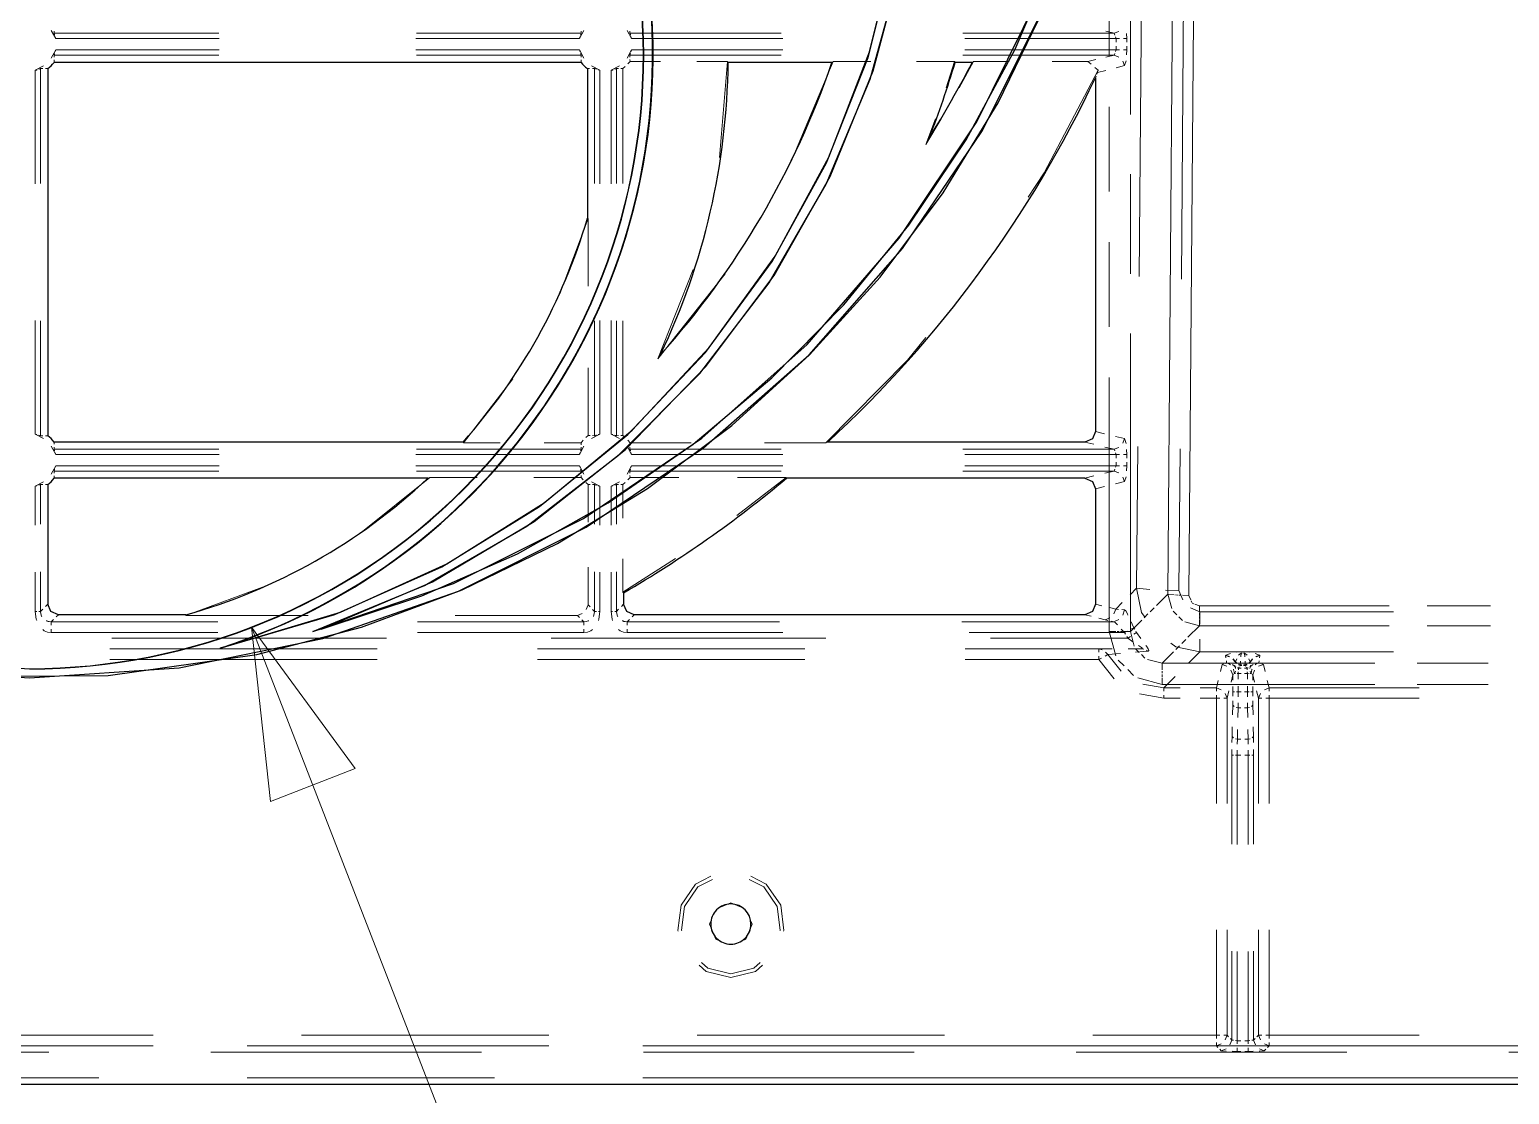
# Model space of a CAD drawing. Header units: millimetres. Extents: x 0 to 1989, y -338 to 950.
# Drawn here: x 849.6 to 988.3, y 121.1 to 220.9 of the extents above; entities that cross this region are included whole.
import ezdxf

# ---------------------------------------------------------------- set-up
doc = ezdxf.new("R2010")
doc.units = ezdxf.units.MM
doc.layers.add('DETAIL', color=8, linetype='Continuous')
doc.layers.add('FINE', color=9, linetype='Continuous')

msp = doc.modelspace()

# ---------------------------------------------------------------- linework, layer by layer
at = {"layer": 'DETAIL', "lineweight": 25}
for p, q in [((901.27, 217.88), (851.85, 217.88)), ((924.79, 217.88), (915.06, 217.88)), ((937.95, 217.88), (936.34, 217.88)), ((851.26, 217.29), (851.26, 182.87)), ((901.86, 217.29), (901.86, 203.26)), ((949.5, 216.44), (949.5, 183.28)), ((890.21, 182.28), (851.85, 182.28)), ((948.49, 182.28), (924.4, 182.28)), ((851.26, 178.29), (851.26, 167.08)), ((886.9, 178.88), (851.85, 178.88)), ((948.49, 178.88), (920.53, 178.88)), ((949.5, 177.89), (949.5, 167.08)), ((905.26, 168.15), (905.26, 167.08)), ((864.2, 166.08), (852.26, 166.08)), ((948.49, 166.08), (906.26, 166.08)), ((867.96, 163.11), (867.42, 162.96)), ((67.81, 122.08), (1203.81, 122.08))]:
    msp.add_line(p, q, dxfattribs=at)
for points in [[(867.96, 163.11, 0.414212), (905.04, 236.98, 0.414213), (831.16, 274.06, 0.414214), (794.08, 200.18, 0.236852), (831.16, 163.11)], [(867.42, 162.96, 0.414215), (905.18, 236.45, 0.414215), (831.7, 274.21, 0.414212), (793.94, 200.72, 0.241885), (831.7, 162.96)], [(851.26, 217.29, 0.073393), (851.85, 217.88)], [(901.27, 217.88, 0.073373), (901.86, 217.29)], [(908.73, 190.48, 0.108603), (915.06, 217.88)], [(908.73, 190.48, 0.100902), (924.79, 217.88)], [(933.93, 210.83, 0.020596), (936.34, 217.88)], [(933.93, 210.83, 0.020395), (937.95, 217.88)], [(924.4, 182.28, 0.096806), (949.5, 216.44)], [(890.21, 182.28, 0.111438), (901.86, 203.26)], [(851.85, 182.28, 0.073211), (851.26, 182.87)], [(851.26, 178.29, 0.073393), (851.85, 178.88)], [(864.2, 166.08, 0.121296), (886.9, 178.88)], [(905.26, 168.15, 0.042304), (920.53, 178.88)]]:
    msp.add_lwpolyline(points, format="xyb", dxfattribs=at)
for points in [[(849.56, 161, 0.414214), (907.14, 218.58, 0.414214), (849.56, 276.16, 0.414214), (791.98, 218.58), (792.51, 210.81), (794.05, 203.35), (796.54, 196.26), (799.89, 189.62), (804.04, 183.49), (808.93, 177.95), (814.47, 173.07), (820.59, 168.91), (827.24, 165.56), (834.33, 163.07), (841.79, 161.53)], [(849.56, 161.03, 0.414215), (907.11, 218.58, 0.414214), (849.56, 276.13, 0.414214), (792.01, 218.58), (792.54, 210.82), (794.08, 203.36), (796.56, 196.27), (799.91, 189.63), (804.06, 183.5), (808.94, 177.97), (814.48, 173.09), (820.61, 168.93), (827.25, 165.58), (834.33, 163.1), (841.8, 161.56)], [(915.31, 135.2, 0.414214), (917.2, 137.08, 0.414197), (915.31, 138.97, 0.41423), (913.42, 137.08, 0.414214)]]:
    msp.add_lwpolyline(points, format="xyb", close=True, dxfattribs=at)
for points in [[(876.91, 164.74), (886.34, 167.85), (895.32, 171.81), (903.82, 176.57), (911.77, 182.08), (919.15, 188.29), (925.9, 195.15), (931.99, 202.61), (937.36, 210.62), (941.97, 219.13), (945.77, 228.09), (948.73, 237.46), (950.79, 247.17)], [(867.96, 163.11), (878.7, 166.34), (888.68, 170.87), (897.82, 176.59), (906.05, 183.39), (913.28, 191.13), (919.46, 199.7), (924.5, 208.99), (928.32, 218.87), (930.86, 229.23)], [(752.14, 228.75), (757.61, 216.15), (764.58, 204.57), (772.91, 194.12), (782.45, 184.88), (793.06, 176.96), (804.59, 170.45), (816.88, 165.44), (829.81, 162.03), (843.21, 160.31), (856.94, 160.39), (870.86, 162.35), (880.69, 164.93), (890.11, 168.42), (899.07, 172.76), (907.51, 177.92), (915.41, 183.83), (922.69, 190.46), (929.31, 197.74), (935.22, 205.63), (940.38, 214.08), (944.72, 223.03)], [(867.42, 162.96), (878.19, 166.12), (888.2, 170.59), (897.38, 176.25), (905.66, 182.99), (912.95, 190.68), (919.18, 199.22), (924.28, 208.47), (928.18, 218.33), (930.79, 228.67)], [(876.12, 164.5), (886.6, 168.82), (896.18, 174.38), (904.79, 181.05), (912.39, 188.7), (918.89, 197.21), (924.24, 206.45), (928.37, 216.29), (931.23, 226.61)], [(876.91, 164.74), (887.35, 169.17), (896.88, 174.83), (905.43, 181.59), (912.95, 189.32), (919.37, 197.89), (924.63, 207.19), (928.67, 217.07), (931.42, 227.42)], [(876.91, 164.74), (876.12, 164.5), (889.31, 169.01), (901.49, 175.1), (912.58, 182.63), (922.48, 191.44), (931.1, 201.38), (938.38, 212.31), (944.2, 224.08)], [(754.27, 223.35), (760.27, 211.41), (767.7, 200.41), (776.45, 190.47), (786.38, 181.73), (797.38, 174.29), (809.33, 168.3), (822.08, 163.86), (835.54, 161.11), (849.56, 160.16), (863.58, 161.11), (877.04, 163.86), (889.79, 168.3), (901.74, 174.29), (912.74, 181.73), (922.67, 190.47), (931.42, 200.41), (938.85, 211.41), (944.85, 223.35)], [(949.5, 183.28), (949.21, 182.57), (948.49, 182.28)], [(948.49, 178.88), (949.21, 178.59), (949.5, 177.89)], [(852.26, 166.08), (851.55, 166.38), (851.26, 167.08)], [(906.26, 166.08), (905.55, 166.38), (905.26, 167.08)], [(949.5, 167.08), (949.21, 166.38), (948.49, 166.08)]]:
    msp.add_lwpolyline(points, dxfattribs=at)
at = {"layer": 'FINE', "lineweight": 9}
for p, q in [((956.28, 168.02), (957.11, 272.2)), ((950.79, 218.47), (950.79, 242.28)), ((953.81, 224.34), (953.6, 197.79)), ((957.56, 197.56), (957.77, 224.11)), ((952.77, 212.98), (952.77, 222.3)), ((852.01, 220.1), (851.58, 220.88)), ((851.85, 220.81), (851.85, 220.6)), ((901.54, 220.88), (901.11, 220.1)), ((901.27, 220.6), (901.27, 220.81)), ((906.01, 220.1), (905.58, 220.88)), ((905.85, 220.79), (905.85, 220.6)), ((951.24, 220.6), (951.68, 220.78)), ((867.3, 220.6), (851.85, 220.6)), ((852.01, 220.1), (867.35, 220.1)), ((885.77, 220.1), (901.11, 220.1)), ((901.27, 220.6), (885.83, 220.6)), ((901.11, 220.1), (901.15, 220.26)), ((920.04, 220.6), (905.85, 220.6)), ((906.01, 220.1), (920.2, 220.1)), ((937.24, 220.1), (951.44, 220.1)), ((951.24, 220.6), (951.3, 220.44)), ((951.38, 220.26), (951.44, 220.1)), ((951.44, 220.1), (951.75, 220.1)), ((951.44, 220.1), (951.44, 219.78)), ((951.44, 219.39), (951.44, 219.06)), ((952.12, 220.1), (952.43, 220.1)), ((952.43, 220.1), (952.4, 220.57)), ((952.43, 219.78), (952.43, 220.1)), ((952.43, 219.06), (952.43, 219.39)), ((851.58, 218.28), (852.01, 219.06)), ((851.85, 218.56), (867.3, 218.56)), ((851.85, 218.35), (851.85, 218.56)), ((851.85, 217.88), (851.85, 218.1)), ((852.01, 219.06), (851.97, 218.91)), ((867.35, 219.06), (852.01, 219.06)), ((901.11, 219.06), (885.77, 219.06)), ((885.83, 218.56), (901.27, 218.56)), ((901.11, 219.06), (901.54, 218.28)), ((901.27, 218.56), (901.27, 218.35)), ((901.27, 218.1), (901.27, 217.88)), ((905.58, 218.28), (906.01, 219.06)), ((905.66, 217.73), (905.86, 217.95)), ((905.86, 217.95), (905.85, 218.14)), ((908.71, 217.95), (905.86, 217.95)), ((906.01, 219.06), (905.97, 218.91)), ((920.2, 219.06), (906.01, 219.06)), ((914.99, 217.95), (912.13, 217.95)), ((914.99, 217.95), (914.24, 208.97)), ((914.99, 217.95), (915.01, 217.93)), ((915.03, 217.91), (915.06, 217.88)), ((924.89, 217.95), (920.96, 208.57)), ((924.82, 217.91), (924.79, 217.88)), ((924.89, 217.95), (924.86, 217.93)), ((928.45, 217.95), (924.89, 217.95)), ((936.28, 217.95), (932.72, 217.95)), ((936.28, 217.95), (935.5, 215.5)), ((936.28, 217.95), (936.3, 217.93)), ((936.32, 217.91), (936.34, 217.88)), ((938.06, 217.95), (936.72, 215.49)), ((951.44, 219.06), (937.24, 219.06)), ((937.98, 217.91), (937.95, 217.88)), ((949.08, 217.71), (948.78, 217.95)), ((951.3, 218.72), (951.24, 218.56)), ((951.24, 218.56), (951.68, 218.38)), ((951.44, 219.06), (951.38, 218.91)), ((951.44, 219.06), (951.75, 219.06)), ((952.05, 218), (952.23, 217.57)), ((952.12, 219.06), (952.43, 219.06)), ((952.23, 217.57), (952.37, 218.02)), ((952.4, 218.59), (952.43, 219.06)), ((850.08, 217.14), (850.86, 217.56)), ((850.08, 217.14), (850.08, 206.48)), ((850.58, 206.53), (850.58, 217.29)), ((850.58, 217.29), (850.79, 217.29)), ((851.05, 217.29), (851.26, 217.29)), ((902.07, 217.29), (901.86, 217.29)), ((902.26, 217.56), (903.04, 217.14)), ((902.54, 217.29), (902.33, 217.29)), ((902.54, 217.29), (902.54, 206.53)), ((903.04, 217.14), (902.88, 217.17)), ((903.04, 206.48), (903.04, 217.14)), ((904.08, 217.14), (904.86, 217.56)), ((904.08, 217.14), (904.08, 206.48)), ((904.58, 217.29), (904.77, 217.29)), ((904.58, 206.53), (904.58, 217.29)), ((905, 217.29), (905.19, 217.29)), ((905.19, 217.29), (905.41, 217.48)), ((905.19, 217.29), (905.19, 206.53)), ((949.76, 217.16), (949.45, 217.41)), ((949.5, 216.44), (949.56, 216.59)), ((949.62, 216.78), (949.68, 216.93)), ((949.68, 216.93), (950.48, 217.13)), ((949.71, 217), (949.68, 216.93)), ((949.76, 217.16), (949.74, 217.09)), ((951.43, 217.37), (952.23, 217.57)), ((950.79, 205.77), (950.79, 213.71)), ((935.04, 212.57), (933.59, 210.17)), ((933.82, 210.62), (933.93, 210.83)), ((952.77, 198.06), (952.77, 207.38)), ((901.93, 203.25), (899.27, 196.16)), ((901.86, 203.26), (901.88, 203.26)), ((901.91, 203.25), (901.93, 203.25)), ((901.93, 203.25), (901.93, 196.88)), ((950.79, 193.08), (950.79, 201.01)), ((911.77, 198.46), (908.45, 190.08)), ((914.77, 198.06), (908.45, 190.08)), ((850.08, 193.69), (850.08, 183.03)), ((850.58, 182.87), (850.58, 193.63)), ((902.54, 193.63), (902.54, 182.87)), ((903.04, 183.03), (903.04, 193.69)), ((904.08, 193.69), (904.08, 183.03)), ((904.58, 182.87), (904.58, 193.63)), ((905.19, 193.63), (905.19, 182.88)), ((952.77, 164.51), (952.77, 192.47)), ((908.54, 190.2), (908.45, 190.08)), ((908.73, 190.48), (908.64, 190.36)), ((901.93, 189.24), (901.93, 182.88)), ((894.86, 188.22), (890.24, 182.21)), ((950.79, 164.51), (950.79, 188.32)), ((950.35, 183.06), (949.5, 183.28)), ((850.08, 183.03), (850.24, 182.99)), ((850.86, 182.6), (850.08, 183.03)), ((850.79, 182.87), (850.58, 182.87)), ((851.26, 182.87), (851.05, 182.87)), ((852.01, 181.1), (851.58, 181.88)), ((851.85, 182.28), (851.85, 182.07)), ((851.85, 181.81), (851.85, 181.6)), ((890.22, 182.26), (890.21, 182.28)), ((890.24, 182.21), (890.23, 182.23)), ((893.69, 182.21), (890.24, 182.21)), ((901.27, 182.21), (897.82, 182.21)), ((901.54, 181.88), (901.11, 181.1)), ((901.46, 182.44), (901.27, 182.21)), ((901.27, 182.02), (901.27, 182.21)), ((901.27, 181.6), (901.27, 181.79)), ((901.93, 182.88), (901.71, 182.69)), ((901.93, 182.88), (902.12, 182.88)), ((903.04, 183.03), (902.26, 182.6)), ((902.35, 182.88), (902.54, 182.87)), ((904.08, 183.03), (904.24, 182.99)), ((904.86, 182.6), (904.08, 183.03)), ((904.77, 182.88), (904.58, 182.87)), ((905.19, 182.88), (905, 182.88)), ((905.41, 182.69), (905.19, 182.88)), ((906.01, 181.1), (905.58, 181.88)), ((905.86, 182.21), (905.66, 182.44)), ((905.86, 182.21), (905.85, 182.02)), ((905.85, 181.79), (905.85, 181.6)), ((911.59, 182.21), (905.86, 182.21)), ((924.22, 182.21), (918.48, 182.21)), ((924.22, 182.21), (924.27, 182.23)), ((924.34, 182.26), (924.4, 182.28)), ((948.49, 182.28), (949.35, 182.07)), ((951.24, 181.6), (951.68, 181.78)), ((952.23, 182.6), (951.38, 182.81)), ((952.05, 182.16), (952.23, 182.6)), ((952.37, 182.14), (952.23, 182.6)), ((867.3, 181.6), (851.85, 181.6)), ((852.01, 181.1), (867.35, 181.1)), ((885.77, 181.1), (901.11, 181.1)), ((901.27, 181.6), (885.83, 181.6)), ((901.11, 181.1), (901.15, 181.26)), ((920.04, 181.6), (905.85, 181.6)), ((906.01, 181.1), (920.2, 181.1)), ((951.24, 181.6), (951.3, 181.44)), ((951.38, 181.26), (951.44, 181.1)), ((951.44, 181.1), (951.75, 181.1)), ((951.44, 180.39), (951.44, 180.06)), ((952.12, 181.1), (952.43, 181.1)), ((952.43, 181.1), (952.4, 181.57)), ((952.43, 180.78), (952.43, 181.1)), ((957.33, 168.35), (957.43, 181.63)), ((851.58, 179.28), (852.01, 180.06)), ((851.85, 179.56), (867.3, 179.56)), ((851.85, 179.35), (851.85, 179.56)), ((851.85, 178.88), (851.85, 179.1)), ((852.01, 180.06), (851.97, 179.91)), ((867.35, 180.06), (852.01, 180.06)), ((901.11, 180.06), (885.77, 180.06)), ((885.83, 179.56), (901.27, 179.56)), ((901.11, 180.06), (901.54, 179.28)), ((901.27, 179.56), (901.27, 179.37)), ((905.58, 179.28), (906.01, 180.06)), ((905.85, 179.56), (920.04, 179.56)), ((905.85, 179.37), (905.85, 179.56)), ((905.86, 178.95), (905.85, 179.14)), ((906.01, 180.06), (905.97, 179.91)), ((920.2, 180.06), (906.01, 180.06)), ((937.06, 179.56), (951.24, 179.56)), ((951.44, 180.06), (937.24, 180.06)), ((949.35, 179.1), (948.49, 178.88)), ((951.24, 179.56), (950.38, 179.35)), ((951.3, 179.72), (951.24, 179.56)), ((951.68, 179.38), (951.24, 179.56)), ((951.44, 180.06), (951.38, 179.91)), ((951.44, 180.06), (951.75, 180.06)), ((952.23, 178.57), (952.05, 179)), ((952.12, 180.06), (952.43, 180.06)), ((850.08, 178.14), (850.86, 178.56)), ((850.08, 178.14), (850.08, 174.47)), ((851.05, 178.29), (851.26, 178.29)), ((887.08, 178.95), (880.62, 173.76)), ((886.96, 178.91), (886.9, 178.88)), ((887.08, 178.95), (887.02, 178.93)), ((891.51, 178.95), (887.08, 178.95)), ((901.27, 178.95), (901.46, 178.73)), ((901.71, 178.48), (901.93, 178.29)), ((901.93, 178.29), (901.93, 174.76)), ((902.12, 178.29), (901.93, 178.29)), ((902.26, 178.56), (903.04, 178.14)), ((902.54, 178.29), (902.35, 178.29)), ((902.54, 178.29), (902.54, 174.57)), ((903.04, 174.47), (903.04, 178.14)), ((904.08, 178.14), (904.86, 178.56)), ((904.08, 178.14), (904.08, 174.47)), ((904.58, 178.29), (904.77, 178.29)), ((904.58, 174.57), (904.58, 178.29)), ((905.19, 178.29), (905.41, 178.48)), ((905.66, 178.73), (905.86, 178.95)), ((910.43, 178.95), (905.86, 178.95)), ((920.5, 178.95), (915.86, 175.39)), ((920.5, 178.95), (915.93, 178.95)), ((920.5, 178.95), (920.51, 178.93)), ((920.52, 178.91), (920.53, 178.88)), ((949.5, 177.89), (950.35, 178.1)), ((910.12, 171.35), (905.19, 168.19)), ((905.19, 171.34), (905.19, 168.19)), ((850.08, 170.07), (850.08, 166.4)), ((850.58, 166.4), (850.58, 170.12)), ((901.93, 170.54), (901.93, 167.01)), ((903.04, 166.4), (903.04, 170.07)), ((904.08, 170.07), (904.08, 166.4)), ((871.98, 168.88), (864.21, 166.01)), ((905.21, 168.17), (905.19, 168.19)), ((905.26, 168.15), (905.24, 168.16)), ((954.6, 168.44), (953.36, 168.58)), ((955.21, 166.94), (956.28, 168.02)), ((957.33, 168.35), (956.08, 168.39)), ((956.65, 166.66), (956.28, 168.02)), ((956.28, 168.02), (956.88, 167.95)), ((957, 167.94), (957.21, 167.93)), ((957.68, 167.47), (957.33, 168.35)), ((957.33, 167.93), (957.53, 167.92)), ((957.65, 167.92), (958.26, 167.9)), ((850.79, 166.62), (850.58, 166.4)), ((851.26, 167.08), (851.05, 166.87)), ((901.75, 166.57), (901.93, 167.01)), ((902.12, 166.82), (901.93, 167.01)), ((905.26, 167.08), (905.05, 166.87)), ((950.09, 166.93), (949.5, 167.08)), ((951.21, 166.17), (951.4, 166.61)), ((951.65, 166.59), (951.4, 166.61)), ((952.21, 166.55), (951.96, 166.57)), ((952.07, 166.06), (952.21, 166.55)), ((954.63, 166.37), (954.99, 166.73)), ((959.29, 166.35), (958.41, 166.72)), ((958.47, 167.39), (958.53, 167.24)), ((958.58, 167.18), (958.73, 167.12)), ((959.24, 166.33), (959.24, 166.91)), ((980.6, 166.91), (986.53, 166.91)), ((850.23, 166.4), (850.08, 166.4)), ((851.59, 165.42), (851.8, 165.63)), ((867.2, 165.42), (851.59, 165.42)), ((852.05, 165.88), (852.26, 166.08)), ((864.2, 166.08), (864.2, 166.06)), ((864.21, 166.04), (864.21, 166.01)), ((875.69, 166.01), (864.21, 166.01)), ((901.53, 165.42), (885.92, 165.42)), ((900.93, 166.01), (889.46, 166.01)), ((900.93, 166.01), (901.37, 166.2)), ((900.93, 166.01), (901.12, 165.83)), ((901.34, 165.61), (901.53, 165.42)), ((903.04, 166.4), (902.89, 166.4)), ((904.23, 166.4), (904.08, 166.4)), ((905.59, 165.42), (905.8, 165.63)), ((919.86, 165.42), (905.59, 165.42)), ((906.05, 165.88), (906.26, 166.08)), ((951.23, 165.42), (936.97, 165.42)), ((948.49, 166.08), (949.09, 165.94)), ((949.81, 165.76), (950.41, 165.61)), ((950.41, 165.61), (950.84, 165.79)), ((950.41, 165.61), (950.66, 165.55)), ((950.98, 165.48), (951.23, 165.42)), ((951.23, 165.42), (951.7, 165.64)), ((952.77, 164.51), (953.84, 165.58)), ((954.06, 165.8), (954.42, 166.16)), ((957.13, 166.09), (956.79, 166.43)), ((957.66, 165.56), (957.32, 165.89)), ((959.24, 165.04), (957.89, 165.42)), ((959.24, 166.03), (959.24, 166.22)), ((959.24, 165.72), (959.24, 165.91)), ((959.24, 165.04), (959.24, 165.61)), ((959.29, 166.35), (959.29, 165.19)), ((977.43, 166.35), (959.29, 166.35)), ((851.59, 164.73), (851.59, 164.42)), ((851.59, 164.42), (867.2, 164.42)), ((883.03, 163.89), (857.28, 163.89)), ((870.37, 164.92), (919.94, 37.13)), ((924.22, 163.89), (898.47, 163.89)), ((901.53, 164.73), (901.53, 164.42)), ((905.59, 164.73), (905.59, 164.42)), ((905.59, 164.42), (920.17, 164.42)), ((937.65, 164.42), (952.23, 164.42)), ((952.54, 163.89), (939.66, 163.89)), ((950.79, 164.51), (951.4, 164.51)), ((951.4, 162.23), (950.79, 164.51)), ((951.52, 164.51), (951.72, 164.51)), ((951.84, 164.51), (952.04, 164.51)), ((952.16, 164.51), (952.77, 164.51)), ((952.5, 164.56), (952.23, 164.42)), ((952.23, 164.42), (952.32, 164.25)), ((952.44, 164.05), (952.54, 163.89)), ((952.79, 164.05), (952.54, 163.89)), ((952.54, 163.89), (952.99, 163.56)), ((952.77, 164.51), (953.12, 163.13)), ((953.1, 164.87), (952.83, 164.73)), ((953.18, 164.73), (953.1, 164.87)), ((953.36, 164.42), (953.1, 164.25)), ((953.36, 164.42), (953.28, 164.56)), ((953.74, 163.86), (953.36, 164.42)), ((957.96, 163.75), (957.6, 163.39)), ((959.24, 165.04), (958.17, 163.97)), ((977.04, 165.04), (959.24, 165.04)), ((959.29, 163.79), (959.29, 162.62)), ((986.53, 165.04), (980.6, 165.04)), ((882.14, 162.89), (857.08, 162.89)), ((922.24, 162.89), (897.18, 162.89)), ((949.81, 162.89), (937.28, 162.89)), ((950.12, 162.8), (949.81, 162.89)), ((951.06, 162.89), (949.81, 162.89)), ((950.67, 162.35), (950.4, 162.21)), ((950.67, 162.35), (950.45, 162.59)), ((950.67, 162.35), (951.85, 162.46)), ((951.91, 160.79), (950.67, 162.35)), ((953.83, 162.89), (952.57, 162.89)), ((953.25, 162.58), (954.43, 162.66)), ((953.26, 162.9), (953.6, 162.56)), ((953.8, 162.36), (954.13, 162.03)), ((954.03, 162.85), (953.83, 162.89)), ((954.43, 162.66), (954.25, 162.77)), ((957.38, 163.18), (957.03, 162.82)), ((962.16, 162.46), (961.73, 162.29)), ((963.15, 162.61), (962.69, 162.57)), ((962.9, 162.29), (963.15, 162.49)), ((963.13, 162.15), (963.15, 162.49)), ((963.15, 162.61), (963.15, 162.58)), ((963.25, 162.61), (963.15, 162.61)), ((963.15, 162.53), (963.15, 162.49)), ((963.15, 162.49), (963.25, 162.49)), ((963.47, 162.61), (963.37, 162.61)), ((963.37, 162.49), (963.47, 162.49)), ((963.47, 162.61), (963.47, 162.58)), ((963.93, 162.57), (963.47, 162.61)), ((963.47, 162.53), (963.47, 162.49)), ((963.47, 162.49), (963.49, 162.15)), ((963.47, 162.49), (963.72, 162.29)), ((964.89, 162.29), (964.46, 162.46)), ((857.08, 161.89), (882.14, 161.89)), ((897.18, 161.89), (922.24, 161.89)), ((937.28, 161.89), (949.81, 161.89)), ((949.81, 162.2), (949.81, 161.89)), ((950.08, 162.03), (949.81, 161.89)), ((949.81, 161.89), (951.25, 160.07)), ((952.19, 161.29), (951.63, 161.84)), ((953.08, 160.4), (952.52, 160.95)), ((954.37, 161.89), (955.74, 161.54)), ((955.74, 160.93), (955.74, 161.54)), ((961.82, 161.25), (961.38, 161.43)), ((961.8, 161.57), (961.67, 161.52)), ((961.71, 162.27), (961.7, 162.26)), ((962.05, 162.15), (961.7, 162.26)), ((961.7, 162.26), (961.73, 162.04)), ((961.73, 162.29), (961.72, 162.28)), ((961.73, 162.29), (962.07, 162.18)), ((961.77, 161.78), (961.8, 161.57)), ((962.62, 161.65), (962.39, 161.92)), ((962.41, 161.94), (962.63, 161.66)), ((962.54, 161.25), (962.57, 161.37)), ((962.6, 161.52), (962.62, 161.65)), ((962.62, 161.65), (962.74, 161.51)), ((962.62, 161.65), (962.63, 161.65)), ((962.63, 161.66), (962.75, 161.95)), ((962.63, 161.66), (962.75, 161.54)), ((962.63, 161.66), (962.63, 161.66)), ((962.79, 161.11), (962.91, 161.08)), ((962.9, 160.92), (962.91, 161.08)), ((962.91, 161.39), (963.08, 161.34)), ((962.91, 161.08), (962.97, 161.16)), ((963.16, 161.08), (962.91, 161.08)), ((962.92, 161.45), (963.08, 161.4)), ((963.03, 161.26), (963.08, 161.34)), ((963.08, 161.4), (963.11, 161.74)), ((963.23, 161.4), (963.08, 161.4)), ((963.08, 161.38), (963.08, 161.4)), ((963.08, 161.34), (963.08, 161.36)), ((963.08, 161.34), (963.23, 161.34)), ((963.54, 161.4), (963.39, 161.4)), ((963.39, 161.34), (963.54, 161.34)), ((963.71, 161.08), (963.46, 161.08)), ((963.52, 161.74), (963.54, 161.4)), ((963.7, 161.45), (963.54, 161.4)), ((963.54, 161.38), (963.54, 161.4)), ((963.54, 161.34), (963.71, 161.39)), ((963.54, 161.34), (963.54, 161.36)), ((963.54, 161.34), (963.59, 161.26)), ((963.65, 161.16), (963.71, 161.08)), ((963.71, 161.08), (963.83, 161.11)), ((963.71, 161.08), (963.72, 160.92)), ((963.87, 161.95), (963.99, 161.66)), ((963.99, 161.66), (963.87, 161.54)), ((963.88, 161.51), (964, 161.65)), ((963.97, 161.17), (964.08, 161.25)), ((964.21, 161.94), (963.99, 161.66)), ((963.99, 161.66), (963.99, 161.66)), ((964.23, 161.92), (964, 161.65)), ((964, 161.65), (964.02, 161.52)), ((964, 161.65), (964, 161.65)), ((964.05, 161.37), (964.08, 161.25)), ((964.89, 162.29), (964.55, 162.18)), ((964.92, 162.26), (964.57, 162.15)), ((965.24, 161.43), (964.8, 161.25)), ((964.9, 162.28), (964.89, 162.29)), ((964.89, 162.04), (964.92, 162.26)), ((964.92, 162.26), (964.92, 162.27)), ((979.67, 161.54), (986.32, 161.54)), ((955.74, 159.56), (953.47, 160.16)), ((955.91, 159.24), (953.95, 159.59)), ((955.74, 160.61), (955.74, 160.81)), ((955.74, 160.28), (955.74, 160.49)), ((955.74, 159.56), (955.74, 160.16)), ((962.38, 160.44), (962.2, 160.88)), ((962.38, 160.44), (962.43, 160.48)), ((962.48, 160.54), (962.53, 160.58)), ((962.53, 160.58), (962.64, 160.58)), ((962.88, 160.58), (963.15, 160.58)), ((962.88, 160.04), (962.88, 160.58)), ((963.73, 160.74), (963.74, 160.58)), ((963.74, 160.58), (963.85, 160.58)), ((963.98, 160.58), (964.09, 160.58)), ((964.09, 160.58), (964.14, 160.54)), ((964.19, 160.48), (964.24, 160.44)), ((964.42, 160.88), (964.24, 160.44)), ((964.24, 159.94), (964.24, 160.44)), ((964.24, 160.44), (964.41, 159.76)), ((953.63, 158.66), (955.91, 158.25)), ((975.68, 159.56), (955.74, 159.56)), ((955.91, 159.24), (955.91, 158.93)), ((955.91, 158.56), (955.91, 158.25)), ((955.91, 158.25), (957.45, 158.25)), ((959.3, 158.25), (960.84, 158.25)), ((961.28, 159.06), (960.84, 159.24)), ((960.84, 159.24), (960.84, 158.93)), ((960.84, 158.56), (960.84, 158.25)), ((961.15, 158.25), (960.84, 158.25)), ((960.84, 158.25), (960.84, 148.38)), ((961.84, 158.25), (961.65, 158.69)), ((961.84, 158.25), (962.01, 158.94)), ((961.84, 148.38), (961.84, 158.25)), ((962.88, 158.86), (962.72, 158.86)), ((962.88, 158.86), (962.88, 159.39)), ((963.15, 158.86), (962.88, 158.86)), ((962.88, 158.39), (962.88, 158.86)), ((963.74, 158.86), (963.47, 158.86)), ((963.74, 159.39), (963.74, 158.86)), ((963.74, 158.86), (963.9, 158.86)), ((963.74, 158.86), (963.74, 158.39)), ((964.24, 158.86), (964.24, 159.35)), ((964.24, 158.46), (964.24, 158.86)), ((964.61, 158.94), (964.78, 158.25)), ((964.97, 158.69), (964.78, 158.25)), ((964.78, 158.25), (964.78, 148.38)), ((965.78, 159.24), (965.34, 159.06)), ((965.78, 158.25), (965.47, 158.25)), ((965.78, 158.93), (965.78, 159.24)), ((965.78, 158.25), (965.78, 158.56)), ((965.78, 148.38), (965.78, 158.25)), ((965.78, 158.25), (979.86, 158.25)), ((986.32, 159.56), (979.67, 159.56)), ((962.49, 157.47), (962.37, 157.61)), ((962.87, 157.36), (962.69, 157.39)), ((962.85, 156.44), (962.87, 157.36)), ((962.87, 157.36), (962.87, 157.82)), ((962.87, 157.36), (963.14, 157.36)), ((963.48, 157.36), (963.75, 157.36)), ((963.75, 157.82), (963.75, 157.36)), ((963.93, 157.39), (963.75, 157.36)), ((963.75, 157.36), (963.77, 156.44)), ((964.25, 157.61), (964.13, 157.47)), ((964.25, 157.61), (964.25, 158)), ((964.27, 156.69), (964.25, 157.61)), ((964.31, 154.67), (964.29, 155.59)), ((962.43, 154.53), (962.31, 154.67)), ((962.81, 154.42), (962.63, 154.46)), ((962.8, 153.95), (962.81, 154.42)), ((962.81, 154.42), (962.83, 155.34)), ((963.12, 154.42), (962.81, 154.42)), ((963.81, 154.42), (963.5, 154.42)), ((963.99, 154.46), (963.81, 154.42)), ((964.31, 154.67), (964.19, 154.53)), ((964.32, 154.12), (964.31, 154.67)), ((962.3, 153.46), (962.29, 152.92)), ((962.79, 152.92), (962.8, 153.39)), ((962.79, 152.92), (963.12, 152.92)), ((963.5, 152.92), (963.83, 152.92)), ((963.82, 153.39), (963.83, 152.92)), ((963.83, 152.92), (963.83, 144.55)), ((963.98, 152.92), (963.83, 152.92)), ((964.33, 152.92), (964.32, 153.46)), ((964.33, 144.57), (964.33, 152.92)), ((915.31, 139.08), (914.13, 138.59)), ((916.49, 138.59), (915.31, 139.08)), ((960.84, 136.53), (960.84, 126.66)), ((961.84, 126.66), (961.84, 136.53)), ((964.78, 136.53), (964.78, 126.66)), ((962.29, 134.55), (962.29, 126.2)), ((962.79, 126.15), (962.79, 134.52)), ((964.33, 126.2), (964.33, 134.55)), ((861.15, 126.66), (837.97, 126.66)), ((898.24, 126.66), (875.06, 126.66)), ((935.34, 126.66), (912.15, 126.66)), ((960.84, 126.66), (949.25, 126.66)), ((961.15, 126.66), (960.84, 126.66)), ((960.84, 126.66), (960.84, 126.35)), ((961.84, 126.66), (961.65, 126.22)), ((961.98, 126.52), (961.84, 126.66)), ((962.29, 126.2), (962.15, 126.35)), ((964.47, 126.35), (964.33, 126.2)), ((964.78, 126.66), (964.64, 126.52)), ((964.97, 126.22), (964.78, 126.66)), ((965.78, 126.66), (965.47, 126.66)), ((965.78, 126.35), (965.78, 126.66)), ((825.99, 125.08), (851.35, 125.08)), ((832.87, 125.68), (856.06, 125.68)), ((837.97, 125.66), (861.15, 125.66)), ((866.56, 125.08), (891.92, 125.08)), ((869.97, 125.68), (893.15, 125.68)), ((875.06, 125.66), (898.24, 125.66)), ((907.06, 125.68), (1046.16, 125.68)), ((907.13, 125.08), (932.49, 125.08)), ((912.15, 125.66), (935.34, 125.66)), ((947.7, 125.08), (973.06, 125.08)), ((961.28, 125.84), (960.84, 125.66)), ((961.15, 125.35), (961.29, 125.2)), ((961.74, 125.39), (961.29, 125.2)), ((962.29, 126.2), (962.11, 125.76)), ((962.45, 126.19), (962.29, 126.2)), ((962.32, 125.16), (962.79, 125.15)), ((962.79, 126.15), (962.64, 126.17)), ((962.79, 126.15), (962.79, 125.84)), ((963.12, 126.15), (962.79, 126.15)), ((962.79, 125.15), (963.12, 125.15)), ((963.5, 125.15), (963.83, 125.15)), ((963.98, 126.17), (963.83, 126.15)), ((963.83, 126.15), (963.83, 125.84)), ((963.83, 125.15), (964.3, 125.16)), ((964.33, 126.2), (964.17, 126.19)), ((964.33, 126.2), (964.51, 125.76)), ((964.89, 125.39), (965.33, 125.2)), ((965.33, 125.2), (965.47, 125.35)), ((965.78, 125.66), (965.34, 125.84)), ((965.64, 125.52), (965.78, 125.66)), ((965.78, 125.66), (979.86, 125.66)), ((988.27, 125.08), (1013.63, 125.08)), ((856.06, 122.68), (832.87, 122.68)), ((893.15, 122.68), (869.97, 122.68)), ((1046.16, 122.68), (907.06, 122.68))]:
    msp.add_line(p, q, dxfattribs=at)
for points in [[(959.09, 272.09), (958.26, 167.9), (958.43, 167.47)], [(950.47, 220.79), (951.24, 220.6), (937.06, 220.6)], [(851.85, 220.6), (851.86, 220.57), (851.89, 220.49), (851.91, 220.44)], [(851.97, 220.26), (851.98, 220.22), (852.01, 220.1)], [(901.21, 220.44), (901.24, 220.53), (901.27, 220.59), (901.27, 220.6)], [(905.85, 220.6), (905.86, 220.57), (905.89, 220.49), (905.91, 220.44)], [(905.97, 220.26), (905.98, 220.22), (906.01, 220.1)], [(851.91, 218.72), (851.88, 218.63), (851.86, 218.57), (851.85, 218.56)], [(901.15, 218.91), (901.14, 218.95), (901.11, 219.06)], [(901.27, 218.56), (901.26, 218.6), (901.23, 218.67), (901.21, 218.72)], [(905.91, 218.72), (905.88, 218.63), (905.86, 218.57), (905.85, 218.56)], [(905.85, 218.37), (905.85, 218.56), (920.04, 218.56)], [(937.06, 218.56), (951.24, 218.56), (950.47, 218.37)], [(941.41, 217.95), (938.06, 217.95), (938.02, 217.93)], [(949.54, 218.14), (948.78, 217.95), (945.43, 217.95)], [(850.24, 217.18), (850.2, 217.16), (850.08, 217.14)], [(850.58, 217.29), (850.55, 217.28), (850.47, 217.25), (850.42, 217.23)], [(902.7, 217.23), (902.61, 217.26), (902.55, 217.29), (902.54, 217.29)], [(904.24, 217.18), (904.2, 217.16), (904.08, 217.14)], [(904.58, 217.29), (904.55, 217.28), (904.47, 217.25), (904.42, 217.23)], [(949.76, 217.16), (944.7, 207.52), (943.2, 205.24)], [(934.49, 212.58), (933.59, 210.17), (933.7, 210.38)], [(933.58, 192.07), (931.87, 189.96), (924.22, 182.21)], [(850.42, 182.93), (850.51, 182.9), (850.57, 182.88), (850.58, 182.87)], [(902.54, 182.87), (902.57, 182.89), (902.65, 182.91), (902.7, 182.93)], [(902.88, 182.99), (902.92, 183), (903.04, 183.03)], [(904.42, 182.93), (904.51, 182.9), (904.57, 182.88), (904.58, 182.87)], [(950.38, 181.81), (951.24, 181.6), (937.06, 181.6)], [(953.47, 181.85), (953.36, 168.58), (952.75, 167.96)], [(851.85, 181.6), (851.86, 181.57), (851.89, 181.49), (851.91, 181.44)], [(851.97, 181.26), (851.98, 181.22), (852.01, 181.1)], [(901.21, 181.44), (901.24, 181.53), (901.27, 181.59), (901.27, 181.6)], [(905.85, 181.6), (905.86, 181.57), (905.89, 181.49), (905.91, 181.44)], [(905.97, 181.26), (905.98, 181.22), (906.01, 181.1)], [(937.24, 181.1), (951.44, 181.1), (951.44, 180.78)], [(952.4, 179.59), (952.43, 180.06), (952.43, 180.39)], [(851.91, 179.72), (851.88, 179.63), (851.86, 179.57), (851.85, 179.56)], [(901.27, 179.14), (901.27, 178.95), (896.83, 178.95)], [(901.15, 179.91), (901.14, 179.95), (901.11, 180.06)], [(901.27, 179.56), (901.26, 179.6), (901.23, 179.67), (901.21, 179.72)], [(905.91, 179.72), (905.88, 179.63), (905.86, 179.57), (905.85, 179.56)], [(951.38, 178.35), (952.23, 178.57), (952.37, 179.02)], [(850.24, 178.17), (850.08, 178.14), (850.08, 178.14)], [(850.58, 178.29), (850.56, 178.28), (850.5, 178.26), (850.42, 178.23)], [(850.58, 174.57), (850.58, 178.29), (850.79, 178.29)], [(902.7, 178.23), (902.64, 178.25), (902.56, 178.28), (902.54, 178.29)], [(903.04, 178.14), (902.92, 178.16), (902.88, 178.18)], [(904.24, 178.17), (904.08, 178.14), (904.08, 178.14)], [(904.58, 178.29), (904.56, 178.28), (904.5, 178.26), (904.42, 178.23)], [(905, 178.29), (905.19, 178.29), (905.19, 175.13)], [(902.54, 170.12), (902.54, 166.4), (902.35, 166.59)], [(904.79, 166.62), (904.58, 166.4), (904.58, 170.12)], [(953.36, 168.58), (953.83, 166.31), (954.15, 165.83)], [(952.01, 167.22), (951.4, 166.61), (950.8, 166.76)], [(952.54, 166.06), (952.49, 166.16), (952.34, 166.45), (952.21, 166.55)], [(958.81, 167.08), (959.24, 166.91), (977.04, 166.91)], [(850.08, 166.4), (850.18, 165.68), (850.23, 165.55)], [(850.58, 166.4), (850.42, 166.4), (850.42, 166.4)], [(850.7, 165.93), (850.69, 165.95), (850.61, 166.16), (850.58, 166.4)], [(851.59, 165.42), (851.39, 165.44), (851.29, 165.46), (851.25, 165.48), (851.22, 165.49), (851.21, 165.49), (851.21, 165.49), (851.21, 165.49), (851.2, 165.49), (851.2, 165.5), (851.16, 165.52), (851.12, 165.53)], [(851.59, 165.42), (851.59, 165.33), (851.59, 165.12), (851.59, 165.11)], [(901.53, 165.42), (901.73, 165.44), (901.92, 165.5), (901.96, 165.52), (902, 165.53)], [(901.53, 165.42), (901.53, 165.33), (901.53, 165.12), (901.53, 165.11)], [(902.42, 165.93), (902.43, 165.95), (902.51, 166.16), (902.54, 166.4)], [(902.7, 166.4), (902.7, 166.4), (902.54, 166.4)], [(902.89, 165.55), (902.94, 165.68), (903.04, 166.4)], [(904.08, 166.4), (904.18, 165.68), (904.23, 165.55)], [(904.58, 166.4), (904.42, 166.4), (904.42, 166.4)], [(904.7, 165.93), (904.69, 165.95), (904.61, 166.16), (904.58, 166.4)], [(905.59, 165.42), (905.39, 165.44), (905.29, 165.46), (905.25, 165.48), (905.22, 165.49), (905.21, 165.49), (905.21, 165.49), (905.21, 165.49), (905.2, 165.49), (905.2, 165.5), (905.16, 165.52), (905.12, 165.53)], [(905.59, 165.42), (905.59, 165.33), (905.59, 165.12), (905.59, 165.11)], [(951.23, 165.42), (951.36, 165.35), (951.53, 165.18), (951.57, 165.14)], [(953.1, 164.87), (952.93, 165.2), (952.84, 165.41)], [(850.79, 164.7), (850.93, 164.59), (851.24, 164.46), (851.59, 164.42)], [(885.92, 164.42), (901.53, 164.42), (901.88, 164.46), (902.19, 164.59), (902.33, 164.7)], [(904.79, 164.7), (904.93, 164.59), (905.24, 164.46), (905.59, 164.42)], [(951.92, 164.74), (952.04, 164.61), (952.23, 164.42)], [(949.81, 162.89), (949.81, 162.59), (949.81, 162.57)], [(953.54, 163.2), (953.62, 163.14), (953.83, 163), (953.89, 162.95), (953.9, 162.92), (953.89, 162.9), (953.86, 162.89), (953.83, 162.89)], [(954.43, 162.66), (954.45, 162.67), (954.5, 162.73), (954.45, 162.88), (954.28, 163.13), (954.22, 163.21)], [(956.81, 162.61), (955.74, 161.54), (975.68, 161.54)], [(956.55, 163.42), (957.03, 163.09), (959.29, 162.62)], [(958.23, 161.56), (959.29, 162.62), (977.43, 162.62)], [(961.51, 161.47), (961.38, 161.43), (961.21, 160.75)], [(962.16, 161.38), (962.07, 161.46), (961.8, 161.57)], [(962.06, 161.53), (962.01, 161.55), (961.8, 161.57)], [(962.54, 161.25), (962.39, 161.38), (962.34, 161.41)], [(962.53, 160.58), (962.45, 160.94), (962.43, 160.98)], [(962.64, 161.05), (962.62, 161.13), (962.54, 161.25), (962.65, 161.17)], [(964.08, 161.25), (964, 161.13), (963.98, 161.05)], [(964.28, 161.41), (964.23, 161.38), (964.08, 161.25)], [(964.19, 160.98), (964.17, 160.94), (964.09, 160.58)], [(964.82, 161.57), (964.55, 161.46), (964.46, 161.38)], [(964.82, 161.57), (964.61, 161.55), (964.56, 161.53)], [(964.95, 161.52), (964.82, 161.57), (964.85, 161.78)], [(965.41, 160.75), (965.24, 161.43), (965.11, 161.47)], [(957.45, 159.24), (955.91, 159.24), (956.97, 160.3)], [(961.01, 159.93), (960.84, 159.24), (959.3, 159.24)], [(962.21, 159.76), (962.38, 160.44), (962.38, 159.94)], [(962.53, 160.58), (962.62, 160.78), (962.62, 160.79)], [(962.77, 160.58), (962.88, 160.58), (962.89, 160.74)], [(963.47, 160.58), (963.74, 160.58), (963.74, 160.04)], [(964, 160.79), (964, 160.78), (964.09, 160.58)], [(979.86, 159.24), (965.78, 159.24), (965.61, 159.93)], [(961.84, 158.25), (961.53, 158.25), (961.53, 158.25)], [(962.38, 159.35), (962.38, 158.86), (962.38, 158.46)], [(962.54, 158.86), (962.53, 158.86), (962.38, 158.86)], [(964.08, 158.86), (964.09, 158.86), (964.24, 158.86)], [(965.1, 158.25), (965.09, 158.25), (964.78, 158.25)], [(962.37, 158), (962.37, 157.61), (962.35, 156.69)], [(962.33, 155.59), (962.31, 154.67), (962.3, 154.12)], [(963.79, 155.34), (963.81, 154.42), (963.82, 153.95)], [(962.45, 152.92), (962.45, 152.92), (962.29, 152.92), (962.29, 144.57)], [(962.79, 144.55), (962.79, 152.92), (962.64, 152.92)], [(964.33, 152.92), (964.17, 152.92), (964.17, 152.92)], [(910.36, 136.43), (910.35, 136.48), (910.64, 138.85), (911.99, 140.82), (913.45, 141.59)], [(917.17, 141.59), (918.63, 140.82), (919.99, 138.85), (920.27, 136.48), (920.26, 136.43)], [(910.71, 136.48), (910.69, 136.52), (910.96, 138.73), (912.23, 140.56), (913.58, 141.27)], [(917.04, 141.27), (918.39, 140.56), (919.66, 138.73), (919.93, 136.52), (919.91, 136.48)], [(913.41, 137.32), (913.31, 137.08), (913.9, 135.67), (914.6, 135.37)], [(916.02, 135.37), (916.72, 135.67), (917.31, 137.08), (917.21, 137.32)], [(979.86, 126.66), (965.78, 126.66), (965.78, 136.53)], [(915.31, 132.08), (912.99, 132.65), (912.35, 133.22)], [(915.31, 132.43), (913.15, 132.96), (912.56, 133.49)], [(918.06, 133.49), (917.47, 132.96), (915.31, 132.43)], [(918.27, 133.22), (917.63, 132.65), (915.31, 132.08)], [(963.83, 134.52), (963.83, 126.15), (963.5, 126.15)], [(961.84, 126.66), (961.53, 126.66), (961.53, 126.66)], [(965.1, 126.66), (965.09, 126.66), (964.78, 126.66)], [(949.25, 125.66), (960.84, 125.66), (960.98, 125.52)], [(960.84, 125.97), (960.84, 125.96), (960.84, 125.66)], [(961.29, 125.2), (961.75, 125.17), (961.76, 125.17)], [(962.79, 125.47), (962.79, 125.46), (962.79, 125.15)], [(963.83, 125.47), (963.83, 125.46), (963.83, 125.15)], [(964.86, 125.17), (964.87, 125.17), (965.33, 125.2)], [(965.78, 125.66), (965.78, 125.96), (965.78, 125.97)]]:
    msp.add_lwpolyline(points, dxfattribs=at)
msp.add_lwpolyline([(870.37, 164.92), (872.15, 148.58), (880.08, 151.66)], close=True, dxfattribs=at)

doc.saveas('drawing.dxf')
